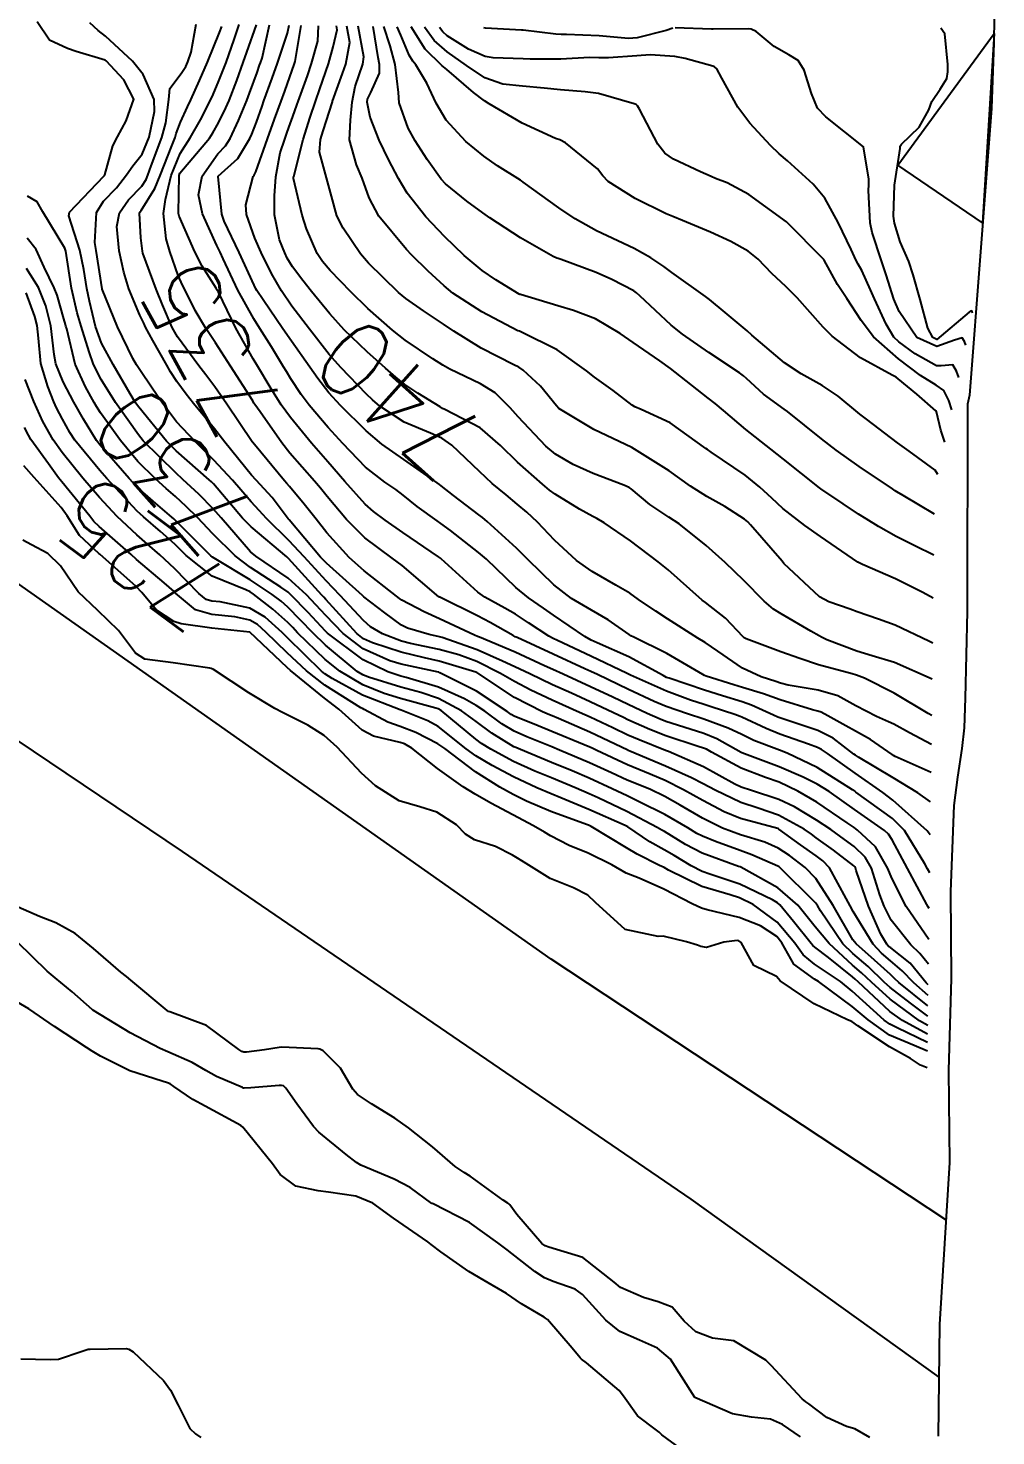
# Model space of a CAD drawing. Header units: metres. Extents: x 318500 to 325275, y 7408834 to 7428799.
# Drawn here: x 320381.5 to 320432.5, y 7413261.7 to 7413335.9 of the extents above; entities that cross this region are included whole.
import ezdxf
from ezdxf.enums import TextEntityAlignment as Align

# ---------------------------------------------------------------- set-up
doc = ezdxf.new("R2010")
doc.units = ezdxf.units.M
doc.header["$MEASUREMENT"] = 0
for name, color, linetype in [('Area', 45, 'Continuous'), ('Cotas', 45, 'Continuous'), ('Curvas de Nivel 1m', 11, 'Continuous'), ('Curvas de Nivel 5m', 15, 'Continuous'), ('Edificações', 30, 'Continuous'), ('Vias Primárias', 230, 'Continuous')]:
    doc.layers.add(name, color=color, linetype=linetype)
doc.styles.add('Style-STANDARD', font='STANDARD.shx')

msp = doc.modelspace()

# ---------------------------------------------------------------- linework, layer by layer
at = {"layer": 'Area'}
msp.add_lwpolyline([(320432.499, 7413343.359), (320432.399, 7413335.118), (320432.264, 7413331.679), (320431.103, 7413316.567), (320431.009, 7413316.092), (320430.98, 7413305.159), (320430.879, 7413300.591), (320430.833, 7413299.034), (320430.71, 7413297.939), (320430.487, 7413296.436), (320430.29, 7413294.933), (320430.111, 7413290.413), (320430.14, 7413285.831), (320430.001, 7413280.966), (320430.051, 7413276.129), (320429.529, 7413267.596), (320429.464, 7413261.702)], dxfattribs=at)
at = {"layer": 'Curvas de Nivel 1m', "flags": 128}
for points, elevation in [([(320428.94, 7413285.48), (320428.827, 7413285.592), (320427.984, 7413286.638), (320426.958, 7413287.431), (320426.849, 7413287.512), (320426.749, 7413287.623), (320426.436, 7413288.16), (320425.781, 7413289.638), (320425.147, 7413291.519), (320425.103, 7413291.649), (320425.074, 7413291.703), (320425.021, 7413291.754), (320423.949, 7413292.581), (320423.036, 7413293.241), (320422.779, 7413293.424), (320422.393, 7413293.686), (320421.051, 7413294.428), (320419.972, 7413294.8), (320419.06, 7413295.096), (320417.714, 7413295.75), (320417.075, 7413296.089), (320416.455, 7413296.391), (320415.089, 7413297.017), (320413.206, 7413297.808), (320413.129, 7413297.838), (320413.1, 7413297.852), (320411.77, 7413298.494), (320411.11, 7413298.798), (320409.457, 7413299.516), (320409.118, 7413299.658), (320408.973, 7413299.717), (320408.607, 7413299.868), (320407.131, 7413300.633), (320405.203, 7413301.919), (320405.15, 7413301.951), (320405.106, 7413301.965), (320403.159, 7413302.548), (320402.387, 7413302.726), (320401.166, 7413303.021), (320399.654, 7413303.512), (320399.176, 7413303.731), (320398.835, 7413304.003), (320397.198, 7413305.792), (320397.088, 7413305.911), (320396.984, 7413306.023), (320395.229, 7413307.955), (320395.134, 7413308.051), (320393.253, 7413309.624), (320392.809, 7413310.085), (320391.278, 7413311.883), (320391.172, 7413311.995), (320391.053, 7413312.103), (320389.302, 7413313.63), (320388.8, 7413314.138), (320387.336, 7413315.924), (320387.167, 7413316.162), (320386.883, 7413316.626), (320385.989, 7413318.174), (320385.377, 7413319.311), (320385.059, 7413320.185), (320384.737, 7413321.524), (320384.597, 7413322.192), (320384.443, 7413323.177), (320384.233, 7413324.198), (320383.652, 7413326.022), (320383.682, 7413326.207), (320385.489, 7413328.1), (320385.529, 7413328.141), (320385.551, 7413328.179), (320385.979, 7413329.711), (320386.209, 7413330.173), (320386.68, 7413331.021), (320387.086, 7413332.165), (320386.543, 7413333.188), (320385.626, 7413334.179), (320385.571, 7413334.214), (320384.04, 7413334.667), (320383.579, 7413334.831), (320382.635, 7413335.273), (320381.98, 7413336.234)], 732), ([(320428.95, 7413286.57), (320428.502, 7413287.144), (320428.028, 7413287.604), (320426.979, 7413288.902), (320426.607, 7413289.626), (320426.39, 7413290.239), (320425.939, 7413291.636), (320425.609, 7413292.224), (320425.031, 7413292.776), (320424.531, 7413293.151), (320423.809, 7413293.668), (320423.047, 7413294.168), (320421.886, 7413294.863), (320421.063, 7413295.262), (320419.628, 7413295.722), (320419.073, 7413295.902), (320418.741, 7413296.069), (320417.088, 7413296.973), (320415.253, 7413297.778), (320415.101, 7413297.839), (320413.699, 7413298.394), (320413.108, 7413298.653), (320412.321, 7413299.031), (320411.118, 7413299.6), (320410.569, 7413299.846), (320409.129, 7413300.492), (320407.992, 7413301.022), (320407.144, 7413301.467), (320406.396, 7413301.901), (320405.159, 7413302.53), (320404.211, 7413302.883), (320403.168, 7413303.167), (320401.658, 7413303.478), (320401.174, 7413303.597), (320400.178, 7413303.985), (320399.55, 7413304.361), (320399.187, 7413304.692), (320397.948, 7413306.013), (320397.211, 7413306.778), (320396.054, 7413308.038), (320395.243, 7413308.91), (320394.068, 7413310.068), (320393.674, 7413310.484), (320393.269, 7413310.947), (320392.271, 7413312.09), (320391.296, 7413313.142), (320390.301, 7413314.115), (320389.326, 7413315.166), (320388.595, 7413316.141), (320388.086, 7413316.887), (320387.358, 7413317.952), (320387.223, 7413318.161), (320387.032, 7413318.497), (320386.21, 7413320.172), (320385.41, 7413322.142), (320385.403, 7413322.173), (320385.088, 7413324.185), (320385.022, 7413324.611), (320385.111, 7413326.185), (320385.476, 7413326.788), (320386.162, 7413327.494), (320386.699, 7413328.168), (320387.025, 7413328.644), (320387.511, 7413329.262), (320387.887, 7413330.154), (320388.175, 7413331.516), (320388.153, 7413332.151), (320387.569, 7413333.459), (320387.012, 7413334.166), (320385.589, 7413335.478), (320385.191, 7413335.783), (320384.754, 7413336.193)], 733), ([(320428.96, 7413287.87), (320427.772, 7413289.608), (320427.012, 7413291.117), (320426.808, 7413291.623), (320426.153, 7413292.754), (320425.217, 7413293.647), (320425.042, 7413293.774), (320424.672, 7413294.029), (320423.062, 7413295.114), (320422.068, 7413295.69), (320421.077, 7413296.162), (320420.369, 7413296.423), (320419.088, 7413296.91), (320417.508, 7413297.754), (320417.244, 7413297.901), (320417.102, 7413297.959), (320416.815, 7413298.051), (320415.108, 7413298.616), (320414.263, 7413298.944), (320413.116, 7413299.453), (320412.872, 7413299.568), (320412.347, 7413299.822), (320411.128, 7413300.399), (320410.132, 7413300.854), (320409.142, 7413301.305), (320407.946, 7413301.878), (320407.155, 7413302.247), (320406.508, 7413302.551), (320405.168, 7413303.14), (320403.321, 7413303.796), (320403.178, 7413303.829), (320402.638, 7413303.948), (320401.496, 7413304.278), (320401.185, 7413304.443), (320400.306, 7413305.098), (320399.199, 7413305.935), (320399.121, 7413306.001), (320397.225, 7413307.708), (320396.922, 7413308.025), (320395.259, 7413309.99), (320395.212, 7413310.051), (320394.37, 7413311.162), (320393.526, 7413312.076), (320393.284, 7413312.347), (320391.871, 7413314.094), (320391.32, 7413314.793), (320390.229, 7413316.117), (320389.83, 7413316.608), (320389.352, 7413317.284), (320389.017, 7413317.796), (320388.814, 7413318.138), (320388.083, 7413319.446), (320387.698, 7413320.155), (320387.597, 7413320.362), (320387.396, 7413320.787), (320386.819, 7413322.166), (320386.543, 7413323.049), (320386.311, 7413324.171), (320386.184, 7413325.448), (320386.315, 7413326.172), (320386.79, 7413326.854), (320387.491, 7413327.573), (320387.726, 7413327.928), (320387.811, 7413328.155), (320387.993, 7413328.641), (320388.546, 7413330.145), (320388.763, 7413330.91), (320388.923, 7413332.139), (320388.967, 7413332.73), (320389.571, 7413333.51), (320389.817, 7413333.885), (320389.919, 7413334.125), (320390.095, 7413334.633), (320390.355, 7413336.119)], 734), ([(320429.02, 7413291.39), (320428.905, 7413291.601), (320428.757, 7413291.868), (320427.684, 7413293.614), (320427.05, 7413294.255), (320425.128, 7413295.649), (320425.071, 7413295.69), (320424.954, 7413295.77), (320423.089, 7413296.942), (320421.511, 7413297.696), (320421.102, 7413297.854), (320419.754, 7413298.368), (320419.109, 7413298.676), (320418.394, 7413299.022), (320417.117, 7413299.492), (320416.249, 7413299.769), (320415.126, 7413300.161), (320414.491, 7413300.428), (320413.139, 7413301.057), (320411.513, 7413301.835), (320411.153, 7413302.008), (320410.848, 7413302.15), (320409.166, 7413302.922), (320407.283, 7413303.784), (320407.179, 7413303.833), (320407.057, 7413303.892), (320405.861, 7413304.584), (320405.19, 7413304.938), (320403.24, 7413305.899), (320403.2, 7413305.916), (320403.184, 7413305.925), (320403.155, 7413305.941), (320401.224, 7413307.592), (320400.694, 7413307.978), (320399.246, 7413309.044), (320398.279, 7413310.01), (320397.272, 7413311.225), (320396.914, 7413311.663), (320396.602, 7413312.03), (320395.302, 7413313.514), (320394.869, 7413314.057), (320393.731, 7413315.677), (320393.454, 7413316.078), (320393.409, 7413316.147), (320393.342, 7413316.256), (320392.167, 7413318.092), (320391.378, 7413319.32), (320390.859, 7413320.108), (320390.315, 7413321.028), (320389.762, 7413322.125), (320389.646, 7413322.359), (320389.421, 7413322.863), (320388.973, 7413324.137), (320388.788, 7413324.802), (320388.634, 7413326.143), (320388.743, 7413326.88), (320389.039, 7413328.137), (320389.512, 7413329.293), (320390.04, 7413330.122), (320390.583, 7413331.066), (320391.116, 7413332.107), (320391.257, 7413332.402), (320391.565, 7413333.127), (320391.843, 7413333.831), (320391.944, 7413334.096), (320392.373, 7413335.312), (320392.622, 7413336.09)], 736), ([(320429.04, 7413293.4), (320428.878, 7413293.602), (320427.064, 7413295.229), (320426.544, 7413295.628), (320425.085, 7413296.642), (320423.622, 7413297.672), (320423.314, 7413297.889), (320423.103, 7413297.995), (320422.627, 7413298.163), (320421.11, 7413298.703), (320420.393, 7413298.991), (320419.119, 7413299.593), (320419.025, 7413299.637), (320418.742, 7413299.736), (320417.505, 7413300.134), (320417.127, 7413300.259), (320416.403, 7413300.495), (320415.138, 7413300.966), (320413.247, 7413301.809), (320413.151, 7413301.856), (320413.065, 7413301.898), (320411.165, 7413302.817), (320409.394, 7413303.641), (320409.178, 7413303.738), (320408.949, 7413303.863), (320407.882, 7413304.574), (320407.191, 7413305.014), (320406.627, 7413305.331), (320405.573, 7413305.914), (320405.204, 7413306.177), (320403.277, 7413307.94), (320403.231, 7413307.975), (320403.123, 7413308.051), (320401.25, 7413309.329), (320400.318, 7413309.984), (320399.704, 7413310.433), (320399.268, 7413310.821), (320398.191, 7413312.011), (320397.295, 7413313.042), (320396.441, 7413314.033), (320395.33, 7413315.386), (320394.848, 7413316.057), (320394.264, 7413316.981), (320393.607, 7413318.076), (320393.366, 7413318.473), (320392.454, 7413320.089), (320391.531, 7413321.987), (320391.477, 7413322.099), (320391.421, 7413322.194), (320390.678, 7413323.361), (320390.293, 7413324.117), (320389.468, 7413326.001), (320389.432, 7413326.131), (320389.431, 7413326.17), (320389.459, 7413328.131), (320389.501, 7413328.257), (320391.064, 7413330.107), (320391.247, 7413330.381), (320391.532, 7413330.92), (320391.934, 7413331.706), (320392.101, 7413332.094), (320392.504, 7413333.152), (320392.846, 7413334.087), (320393.04, 7413334.631), (320393.535, 7413336.081)], 737), ([(320429.06, 7413295.14), (320428.389, 7413295.607), (320427.082, 7413296.396), (320425.258, 7413297.487), (320425.099, 7413297.591), (320425.021, 7413297.651), (320423.924, 7413298.484), (320423.112, 7413298.894), (320421.33, 7413299.486), (320421.119, 7413299.553), (320421.017, 7413299.599), (320420.781, 7413299.705), (320419.628, 7413300.223), (320419.13, 7413300.394), (320418.099, 7413300.71), (320417.139, 7413301.021), (320415.283, 7413301.644), (320415.149, 7413301.69), (320414.97, 7413301.783), (320413.164, 7413302.767), (320411.493, 7413303.518), (320411.177, 7413303.654), (320410.836, 7413303.843), (320409.191, 7413304.973), (320408.66, 7413305.333), (320407.868, 7413305.88), (320407.208, 7413306.435), (320405.663, 7413307.914), (320405.235, 7413308.28), (320403.763, 7413309.424), (320403.258, 7413309.803), (320403.063, 7413309.943), (320402.012, 7413310.704), (320401.273, 7413311.29), (320400.887, 7413311.587), (320400.295, 7413311.985), (320399.292, 7413312.777), (320398.083, 7413314.012), (320397.323, 7413314.86), (320396.321, 7413316.035), (320395.9, 7413316.596), (320395.354, 7413317.423), (320395.115, 7413317.811), (320394.965, 7413318.056), (320394.332, 7413319.109), (320393.723, 7413320.075), (320393.398, 7413320.587), (320392.564, 7413322.089), (320391.792, 7413323.741), (320391.63, 7413324.098), (320391.445, 7413324.459), (320390.69, 7413326.112), (320390.485, 7413327.115), (320390.687, 7413328.112), (320391.512, 7413329.281), (320391.905, 7413329.708), (320392.154, 7413330.094), (320392.593, 7413331.031), (320393.024, 7413332.085), (320393.167, 7413332.472), (320393.572, 7413333.576), (320393.705, 7413333.951), (320393.751, 7413334.077), (320393.835, 7413334.328), (320394.218, 7413336.071)], 738), ([(320429.09, 7413296.67), (320427.195, 7413297.523), (320427.099, 7413297.574), (320427.028, 7413297.621), (320425.888, 7413298.419), (320425.112, 7413298.851), (320424.593, 7413299.136), (320423.638, 7413299.672), (320423.298, 7413299.853), (320423.123, 7413299.91), (320422.834, 7413299.973), (320421.132, 7413300.514), (320420.248, 7413300.825), (320419.141, 7413301.16), (320418.697, 7413301.29), (320417.239, 7413301.759), (320417.15, 7413301.792), (320417.065, 7413301.847), (320415.167, 7413302.941), (320413.415, 7413303.806), (320413.26, 7413303.888), (320413.181, 7413303.945), (320412.079, 7413304.716), (320411.194, 7413305.228), (320410.142, 7413305.851), (320409.211, 7413306.564), (320407.857, 7413307.881), (320407.239, 7413308.503), (320405.69, 7413309.914), (320405.454, 7413310.109), (320405.263, 7413310.262), (320403.927, 7413311.28), (320403.278, 7413311.778), (320403.186, 7413311.849), (320403.057, 7413311.943), (320401.298, 7413313.166), (320400.154, 7413313.987), (320399.32, 7413314.683), (320397.965, 7413316.014), (320397.347, 7413316.695), (320396.767, 7413317.442), (320396.346, 7413318.035), (320395.38, 7413319.411), (320394.937, 7413320.057), (320393.891, 7413321.595), (320393.565, 7413322.078), (320393.511, 7413322.169), (320393.423, 7413322.352), (320392.629, 7413324.088), (320391.83, 7413325.731), (320391.711, 7413326.098), (320391.518, 7413328.082), (320391.521, 7413328.1), (320392.559, 7413329.04), (320393.189, 7413330.083), (320393.288, 7413330.318), (320393.533, 7413330.955), (320393.835, 7413331.786), (320393.936, 7413332.074), (320394.367, 7413333.269), (320394.646, 7413334.064), (320395.178, 7413335.638), (320395.265, 7413336.055)], 739), ([(320429.12, 7413299.68), (320428.93, 7413299.795), (320427.139, 7413300.857), (320425.58, 7413301.644), (320425.152, 7413301.812), (320424.926, 7413301.881), (320423.16, 7413302.352), (320422.176, 7413302.679), (320421.17, 7413303.038), (320419.337, 7413303.728), (320419.232, 7413303.781), (320419.181, 7413303.825), (320418.261, 7413304.814), (320417.199, 7413305.632), (320417.023, 7413305.762), (320415.224, 7413307.352), (320414.702, 7413307.788), (320413.246, 7413308.889), (320411.868, 7413309.831), (320411.481, 7413310.056), (320411.263, 7413310.173), (320410.555, 7413310.559), (320409.275, 7413311.346), (320408.973, 7413311.561), (320408.619, 7413311.87), (320407.297, 7413313.035), (320406.403, 7413313.904), (320405.324, 7413314.835), (320403.47, 7413315.807), (320403.339, 7413315.868), (320403.214, 7413315.942), (320402.047, 7413316.66), (320401.352, 7413317.134), (320400.89, 7413317.512), (320400.343, 7413317.985), (320399.373, 7413318.851), (320398.156, 7413320.012), (320397.402, 7413320.845), (320396.444, 7413322.035), (320395.984, 7413322.6), (320395.433, 7413323.33), (320395.161, 7413323.778), (320395.027, 7413324.056), (320394.761, 7413324.749), (320394.494, 7413326.065), (320394.489, 7413327.061), (320394.553, 7413328.064), (320394.791, 7413329.339), (320395.027, 7413330.057), (320395.155, 7413330.426), (320395.542, 7413331.491), (320395.691, 7413331.905), (320395.741, 7413332.047), (320396.22, 7413333.391), (320396.434, 7413334.037), (320396.776, 7413335.216), (320396.808, 7413336.032)], 741), ([(320429.15, 7413301.6), (320427.163, 7413302.47), (320425.983, 7413302.822), (320425.171, 7413303.07), (320423.59, 7413303.674), (320423.306, 7413303.803), (320423.182, 7413303.874), (320422.743, 7413304.126), (320421.193, 7413305.037), (320420.782, 7413305.293), (320420.288, 7413305.714), (320419.216, 7413306.796), (320418.23, 7413307.745), (320417.243, 7413308.634), (320415.814, 7413309.774), (320415.264, 7413310.135), (320414.273, 7413310.797), (320413.278, 7413311.634), (320413.173, 7413311.705), (320412.891, 7413311.816), (320411.289, 7413312.432), (320410.232, 7413312.915), (320409.304, 7413313.447), (320408.791, 7413313.868), (320407.333, 7413315.418), (320406.915, 7413315.896), (320406.12, 7413316.68), (320405.352, 7413317.152), (320403.733, 7413317.936), (320403.363, 7413318.145), (320402.834, 7413318.482), (320401.382, 7413319.458), (320400.709, 7413319.98), (320399.407, 7413321.13), (320398.516, 7413322.009), (320397.431, 7413323.138), (320397.012, 7413323.603), (320396.733, 7413324.031), (320396.172, 7413325.327), (320395.946, 7413326.043), (320395.499, 7413327.987), (320395.495, 7413328.05), (320395.5, 7413328.094), (320396, 7413330.043), (320396.369, 7413331.206), (320396.649, 7413332.034), (320396.882, 7413332.708), (320397.329, 7413334.024), (320397.589, 7413334.916), (320397.794, 7413335.822), (320397.764, 7413336.018)], 742), ([(320429.18, 7413303.5), (320428.964, 7413303.602), (320427.188, 7413304.451), (320426.315, 7413304.757), (320425.195, 7413305.139), (320424.823, 7413305.282), (320423.7, 7413305.672), (320423.204, 7413305.942), (320421.332, 7413307.699), (320421.232, 7413307.809), (320419.574, 7413309.725), (320419.423, 7413309.889), (320419.263, 7413310.024), (320418.214, 7413310.69), (320417.275, 7413311.228), (320416.416, 7413311.769), (320415.292, 7413312.574), (320413.31, 7413313.81), (320411.324, 7413314.759), (320409.479, 7413315.859), (320409.341, 7413315.993), (320408.514, 7413317.035), (320407.595, 7413317.886), (320407.362, 7413318.035), (320407.093, 7413318.165), (320405.377, 7413319.045), (320403.944, 7413319.934), (320403.395, 7413320.302), (320402.349, 7413321.012), (320401.415, 7413321.651), (320401.019, 7413321.976), (320400.21, 7413322.77), (320399.435, 7413323.523), (320399.017, 7413324.004), (320398.105, 7413325.369), (320397.779, 7413326.017), (320397.486, 7413327.058), (320397.226, 7413328.024), (320396.856, 7413329.373), (320396.916, 7413330.029), (320397.057, 7413330.498), (320397.539, 7413332.02), (320397.55, 7413332.053), (320398.077, 7413333.51), (320398.24, 7413334.013), (320398.454, 7413335.148), (320398.302, 7413336.013)], 743), ([(320429.2, 7413305.86), (320428.655, 7413306.158), (320427.219, 7413306.89), (320425.48, 7413307.646), (320425.232, 7413307.77), (320424.937, 7413307.952), (320423.251, 7413309.107), (320422.426, 7413309.688), (320421.269, 7413310.589), (320420.692, 7413311.127), (320420.064, 7413311.718), (320419.289, 7413312.339), (320417.505, 7413313.559), (320417.309, 7413313.695), (320417.22, 7413313.761), (320415.33, 7413315.102), (320413.818, 7413315.803), (320413.477, 7413315.944), (320413.342, 7413316.033), (320412.337, 7413316.812), (320411.357, 7413317.506), (320410.929, 7413317.844), (320409.376, 7413318.952), (320407.506, 7413319.888), (320407.391, 7413319.932), (320407.32, 7413319.962), (320405.406, 7413320.957), (320403.895, 7413321.935), (320403.424, 7413322.321), (320402.581, 7413323.102), (320401.71, 7413323.966), (320401.444, 7413324.248), (320399.985, 7413325.992), (320399.484, 7413326.957), (320399.116, 7413328.004), (320398.812, 7413328.702), (320398.435, 7413330.011), (320398.497, 7413331.049), (320398.576, 7413332.01), (320398.737, 7413332.833), (320399.147, 7413334.004), (320399.196, 7413334.392), (320398.9, 7413336.007)], 744), ([(320429.27, 7413310.3), (320427.623, 7413311.27), (320427.279, 7413311.474), (320427.187, 7413311.53), (320427.047, 7413311.623), (320425.297, 7413312.797), (320424.086, 7413313.668), (320423.319, 7413314.262), (320421.526, 7413315.698), (320421.341, 7413315.834), (320420.253, 7413316.62), (320419.357, 7413317.441), (320419.208, 7413317.581), (320418.995, 7413317.735), (320417.376, 7413318.818), (320415.987, 7413319.774), (320415.397, 7413320.25), (320413.745, 7413321.805), (320413.571, 7413321.958), (320413.422, 7413322.054), (320412.262, 7413322.661), (320411.432, 7413323.031), (320409.587, 7413323.71), (320409.439, 7413323.758), (320409.36, 7413323.782), (320409.173, 7413323.864), (320407.454, 7413324.854), (320405.835, 7413325.915), (320405.474, 7413326.164), (320404.631, 7413326.78), (320403.496, 7413327.698), (320403.272, 7413327.943), (320402.53, 7413328.975), (320401.9, 7413329.964), (320401.53, 7413330.634), (320401.057, 7413331.977), (320401.028, 7413332.508), (320400.847, 7413333.981), (320400.581, 7413334.976), (320400.247, 7413335.99)], 746), ([(320429.45, 7413312.38), (320429.295, 7413312.618), (320427.936, 7413313.614), (320427.317, 7413314.058), (320425.681, 7413315.299), (320425.339, 7413315.56), (320425.228, 7413315.652), (320424.183, 7413316.502), (320423.354, 7413317.064), (320422.243, 7413317.691), (320421.368, 7413318.264), (320419.639, 7413319.726), (320419.393, 7413319.953), (320418.234, 7413320.921), (320417.418, 7413321.598), (320417.202, 7413321.762), (320415.432, 7413323.027), (320414.997, 7413323.348), (320414.32, 7413323.797), (320413.447, 7413324.285), (320412.579, 7413324.697), (320411.461, 7413325.222), (320410.338, 7413325.851), (320409.479, 7413326.439), (320407.596, 7413327.791), (320407.5, 7413327.862), (320407.452, 7413327.891), (320406.244, 7413328.645), (320405.512, 7413329.156), (320404.574, 7413329.929), (320403.537, 7413331.057), (320403.003, 7413331.948), (320402.513, 7413333.009), (320401.936, 7413333.965), (320401.783, 7413334.168), (320401.585, 7413334.483), (320401.147, 7413335.528), (320400.953, 7413335.98)], 747), ([(320429.81, 7413314.08), (320429.604, 7413314.712), (320429.371, 7413315.69), (320429.341, 7413315.746), (320428.338, 7413316.622), (320427.358, 7413317.427), (320427.244, 7413317.507), (320427.036, 7413317.625), (320425.373, 7413318.526), (320423.868, 7413319.673), (320423.397, 7413320.153), (320422.028, 7413321.694), (320421.426, 7413322.287), (320420.702, 7413322.98), (320419.973, 7413323.722), (320419.446, 7413324.158), (320418.54, 7413324.657), (320417.461, 7413325.158), (320415.988, 7413325.775), (320415.473, 7413325.981), (320415.134, 7413326.126), (320413.487, 7413326.926), (320412.079, 7413327.831), (320411.794, 7413328.126), (320411.507, 7413328.492), (320409.82, 7413329.857), (320409.522, 7413330.011), (320409.291, 7413330.096), (320407.535, 7413330.89), (320405.804, 7413331.916), (320405.552, 7413332.081), (320404.968, 7413332.517), (320403.577, 7413333.723), (320403.307, 7413333.944), (320402.424, 7413334.794), (320401.696, 7413335.969)], 748), ([(320430.18, 7413315.79), (320430.018, 7413316.274), (320429.761, 7413316.808), (320429.355, 7413317.093), (320428.527, 7413317.608), (320427.373, 7413318.486), (320426.059, 7413319.64), (320425.403, 7413320.492), (320424.639, 7413321.662), (320424.155, 7413322.397), (320423.456, 7413323.68), (320423.44, 7413323.707), (320421.47, 7413325.7), (320419.491, 7413327.144), (320418.333, 7413327.748), (320417.729, 7413327.983), (320417.503, 7413328.08), (320416.936, 7413328.336), (320415.512, 7413328.998), (320415.051, 7413329.323), (320414.691, 7413329.792), (320413.722, 7413331.633), (320413.624, 7413331.809), (320413.551, 7413331.88), (320413.444, 7413331.919), (320411.559, 7413332.454), (320410.862, 7413332.546), (320409.562, 7413332.653), (320408.698, 7413332.737), (320407.564, 7413332.839), (320406.519, 7413332.953), (320405.57, 7413333.284), (320404.614, 7413333.93), (320403.587, 7413334.662), (320402.901, 7413335.258), (320402.396, 7413335.958)], 749), ([(320415.474, 7413335.91), (320415.121, 7413335.787), (320413.596, 7413335.398), (320413.141, 7413335.363), (320411.597, 7413335.502), (320409.879, 7413335.575), (320409.597, 7413335.573), (320409.314, 7413335.581), (320407.599, 7413335.794), (320407.511, 7413335.803), (320405.6, 7413335.902), (320405.528, 7413335.921)], 751), ([(320430.91, 7413319.19), (320430.842, 7413319.388), (320430.727, 7413319.58), (320430.323, 7413319.456), (320429.383, 7413319.126), (320428.335, 7413319.611), (320427.41, 7413320.968), (320427.132, 7413321.624), (320426.714, 7413322.912), (320426.47, 7413323.635), (320425.977, 7413325.128), (320425.88, 7413325.644), (320425.789, 7413327.352), (320425.798, 7413327.646), (320425.802, 7413327.945), (320425.52, 7413329.65), (320423.543, 7413331.231), (320423.106, 7413331.684), (320422.79, 7413332.459), (320422.392, 7413333.692), (320422.087, 7413334.197), (320421.588, 7413334.493), (320420.817, 7413334.936), (320419.864, 7413335.726), (320419.602, 7413335.849), (320419.468, 7413335.866), (320417.601, 7413335.852), (320417.508, 7413335.854), (320415.602, 7413335.928)], 751), ([(320431.27, 7413320.89), (320431.255, 7413320.947), (320431.222, 7413321.002), (320431.095, 7413320.945), (320429.388, 7413319.496), (320429.172, 7413319.602), (320428.91, 7413320.092), (320428.51, 7413321.609), (320428.144, 7413322.902), (320427.906, 7413323.615), (320427.455, 7413324.643), (320427.155, 7413325.625), (320427.108, 7413325.993), (320427.15, 7413327.625), (320427.458, 7413329.559), (320427.457, 7413329.621), (320427.45, 7413329.693), (320427.523, 7413329.787), (320428.454, 7413330.693), (320428.971, 7413331.606), (320429.121, 7413332.039), (320429.566, 7413332.691), (320429.915, 7413333.255), (320429.977, 7413333.594), (320429.977, 7413333.987), (320429.807, 7413335.597), (320429.605, 7413335.912)], 752), ([(320428.93, 7413284.93), (320428.177, 7413285.601), (320427.566, 7413286.231), (320426.951, 7413286.762), (320426.48, 7413287.152), (320426.038, 7413287.634), (320424.986, 7413289.36), (320424.821, 7413289.652), (320424.605, 7413290.045), (320423.73, 7413291.663), (320423.382, 7413292.025), (320423.026, 7413292.283), (320422.207, 7413292.864), (320421.067, 7413293.7), (320421.04, 7413293.714), (320421.017, 7413293.724), (320419.048, 7413294.255), (320418.184, 7413294.612), (320417.062, 7413295.207), (320416.041, 7413295.77), (320415.077, 7413296.258), (320414.278, 7413296.596), (320413.089, 7413297.087), (320411.477, 7413297.834), (320411.222, 7413297.959), (320411.102, 7413298.013), (320410.804, 7413298.142), (320409.11, 7413298.839), (320408.379, 7413299.137), (320407.118, 7413299.652), (320406.965, 7413299.739), (320406.748, 7413299.896), (320405.136, 7413300.971), (320403.205, 7413301.939), (320403.15, 7413301.957), (320403.127, 7413301.964), (320401.156, 7413302.393), (320400.571, 7413302.566), (320399.168, 7413303.203), (320398.101, 7413304.011), (320397.189, 7413304.951), (320396.675, 7413305.508), (320396.181, 7413306.035), (320395.213, 7413306.928), (320393.504, 7413308.076), (320393.233, 7413308.3), (320391.682, 7413310.096), (320391.265, 7413310.572), (320390.5, 7413311.339), (320389.656, 7413312.124), (320389.285, 7413312.471), (320387.575, 7413314.156), (320387.315, 7413314.467), (320386.115, 7413316.172), (320385.348, 7413317.381), (320384.944, 7413318.186), (320384.716, 7413318.844), (320384.295, 7413320.196), (320384.095, 7413320.898), (320383.794, 7413322.204), (320383.497, 7413324.152), (320383.485, 7413324.209), (320383.441, 7413324.309), (320382.289, 7413326.228), (320381.992, 7413326.749), (320381.478, 7413327.047)], 731), ([(320428.91, 7413283.84), (320427.999, 7413284.529), (320426.936, 7413285.34), (320426.621, 7413285.625), (320425.766, 7413286.455), (320424.955, 7413287.141), (320424.433, 7413287.655), (320423.263, 7413289.39), (320423.097, 7413289.669), (320422.992, 7413289.812), (320421.086, 7413291.699), (320421.049, 7413291.729), (320421.02, 7413291.747), (320419.643, 7413292.338), (320419.028, 7413292.561), (320417.735, 7413293.04), (320417.036, 7413293.319), (320416.749, 7413293.466), (320416.271, 7413293.762), (320415.05, 7413294.46), (320413.746, 7413295.113), (320413.065, 7413295.445), (320412.284, 7413295.822), (320411.078, 7413296.371), (320410.169, 7413296.764), (320409.09, 7413297.206), (320407.453, 7413297.885), (320407.2, 7413297.988), (320407.101, 7413298.036), (320405.946, 7413298.745), (320405.114, 7413299.36), (320404.344, 7413299.928), (320403.13, 7413300.581), (320402.193, 7413300.895), (320401.138, 7413301.178), (320399.442, 7413301.7), (320399.147, 7413301.818), (320398.849, 7413302.003), (320397.171, 7413303.395), (320396.501, 7413304.03), (320395.854, 7413304.707), (320395.193, 7413305.386), (320394.843, 7413305.702), (320394.372, 7413306.062), (320393.211, 7413306.828), (320391.404, 7413307.922), (320391.229, 7413308.02), (320391.128, 7413308.102), (320389.258, 7413309.976), (320389.177, 7413310.049), (320389.083, 7413310.133), (320388.092, 7413310.978), (320387.273, 7413311.703), (320386.827, 7413312.165), (320385.306, 7413313.926), (320385.116, 7413314.183), (320384.421, 7413315.293), (320383.91, 7413316.201), (320383.346, 7413317.262), (320382.966, 7413318.216), (320382.876, 7413318.708), (320382.698, 7413320.22), (320382.442, 7413321.266), (320382.062, 7413322.23), (320381.425, 7413323.232)], 729), ([(320428.91, 7413283.34), (320428.469, 7413283.597), (320426.927, 7413284.741), (320425.941, 7413285.635), (320425.427, 7413286.125), (320424.949, 7413286.532), (320423.713, 7413287.662), (320422.973, 7413288.546), (320422.066, 7413289.684), (320421.004, 7413290.602), (320419.063, 7413291.686), (320419.02, 7413291.702), (320418.942, 7413291.731), (320417.027, 7413292.431), (320416.152, 7413292.884), (320415.038, 7413293.562), (320414.902, 7413293.645), (320414.659, 7413293.786), (320413.052, 7413294.627), (320411.551, 7413295.345), (320411.066, 7413295.561), (320410.389, 7413295.847), (320409.078, 7413296.391), (320408.206, 7413296.751), (320407.091, 7413297.261), (320405.894, 7413297.908), (320405.402, 7413298.215), (320405.105, 7413298.433), (320403.273, 7413299.938), (320403.121, 7413300.029), (320402.992, 7413300.072), (320401.129, 7413300.585), (320400.271, 7413300.845), (320399.139, 7413301.299), (320397.934, 7413302.012), (320397.159, 7413302.635), (320395.709, 7413304.042), (320395.448, 7413304.311), (320395.185, 7413304.577), (320394.41, 7413305.279), (320393.375, 7413306.077), (320393.202, 7413306.195), (320392.982, 7413306.304), (320391.214, 7413307.019), (320389.838, 7413308.121), (320389.239, 7413308.708), (320388.486, 7413309.379), (320387.591, 7413310.155), (320387.406, 7413310.311), (320387.254, 7413310.458), (320385.655, 7413312.176), (320385.286, 7413312.597), (320383.976, 7413314.2), (320383.706, 7413314.597), (320383.321, 7413315.302), (320383.006, 7413315.894), (320382.861, 7413316.217), (320382.543, 7413317.021), (320382.176, 7413318.228), (320382.046, 7413319.564), (320381.987, 7413320.231), (320381.866, 7413320.705), (320381.407, 7413321.963)], 728), ([(320428.9, 7413282.89), (320427.573, 7413283.61), (320426.917, 7413284.079), (320425.245, 7413285.645), (320425.089, 7413285.796), (320424.943, 7413285.918), (320423.686, 7413286.929), (320422.958, 7413287.47), (320422.85, 7413287.563), (320422.762, 7413287.673), (320421.833, 7413288.832), (320421.115, 7413289.698), (320420.992, 7413289.811), (320420.738, 7413289.96), (320419.006, 7413290.795), (320417.432, 7413291.328), (320417.016, 7413291.466), (320416.445, 7413291.759), (320415.557, 7413292.304), (320415.028, 7413292.603), (320414.273, 7413293.032), (320413.108, 7413293.809), (320413.041, 7413293.849), (320412.97, 7413293.882), (320411.053, 7413294.72), (320409.574, 7413295.34), (320409.065, 7413295.546), (320408.318, 7413295.871), (320407.078, 7413296.448), (320405.954, 7413297.04), (320405.095, 7413297.559), (320404.592, 7413297.925), (320403.112, 7413299.101), (320402.575, 7413299.408), (320401.157, 7413299.969), (320401.12, 7413299.983), (320401.105, 7413299.986), (320399.131, 7413300.761), (320397.532, 7413301.628), (320397.148, 7413301.875), (320396.969, 7413302.023), (320395.176, 7413303.776), (320394.893, 7413304.054), (320393.991, 7413304.871), (320393.193, 7413305.333), (320391.619, 7413305.673), (320391.196, 7413305.714), (320390.892, 7413305.8), (320390.508, 7413306.11), (320389.22, 7413307.433), (320388.455, 7413308.142), (320387.796, 7413308.709), (320387.24, 7413309.2), (320386.201, 7413310.17), (320385.265, 7413311.164), (320384.388, 7413312.193), (320383.3, 7413313.543), (320382.827, 7413314.217), (320382.277, 7413315.183), (320381.806, 7413316.233), (320381.347, 7413317.383)], 727), ([(320428.89, 7413282.45), (320427.294, 7413283.224), (320426.907, 7413283.413), (320426.614, 7413283.624), (320424.933, 7413285.153), (320424.306, 7413285.656), (320422.949, 7413286.576), (320422.348, 7413287.073), (320421.913, 7413287.686), (320420.976, 7413288.797), (320419.703, 7413289.719), (320418.995, 7413290.076), (320418.495, 7413290.238), (320417.004, 7413290.679), (320415.258, 7413291.535), (320415.018, 7413291.666), (320414.782, 7413291.784), (320413.603, 7413292.379), (320413.029, 7413292.715), (320411.179, 7413293.829), (320411.041, 7413293.896), (320410.934, 7413293.939), (320409.052, 7413294.63), (320407.768, 7413295.17), (320407.064, 7413295.513), (320406.363, 7413295.897), (320405.082, 7413296.712), (320403.465, 7413297.936), (320403.103, 7413298.193), (320401.944, 7413298.793), (320401.111, 7413299.094), (320400.459, 7413299.325), (320399.21, 7413299.999), (320399.121, 7413300.043), (320399.03, 7413300.093), (320397.139, 7413301.279), (320396.179, 7413302.035), (320395.164, 7413302.993), (320394.041, 7413304.067), (320393.588, 7413304.478), (320393.186, 7413304.709), (320392.395, 7413304.881), (320391.189, 7413305.001), (320390.323, 7413305.245), (320389.281, 7413306.129), (320389.201, 7413306.214), (320388.671, 7413306.675), (320387.226, 7413307.906), (320386.933, 7413308.163), (320385.245, 7413309.635), (320384.974, 7413309.911), (320384.759, 7413310.187), (320383.277, 7413311.995), (320383.105, 7413312.213), (320382.573, 7413312.939), (320381.657, 7413314.235), (320381.529, 7413314.454), (320381.316, 7413314.853)], 726), ([(320428.88, 7413281.12), (320428.531, 7413281.249), (320428.007, 7413281.603), (320426.889, 7413282.222), (320425.224, 7413283.327), (320424.909, 7413283.561), (320424.685, 7413283.652), (320422.922, 7413284.496), (320421.14, 7413285.697), (320421.045, 7413285.803), (320420.942, 7413285.921), (320419.746, 7413286.516), (320419.076, 7413287.728), (320418.961, 7413287.802), (320418.875, 7413287.818), (320418.17, 7413287.738), (320417.254, 7413287.45), (320416.958, 7413287.509), (320416.778, 7413287.573), (320416.203, 7413287.761), (320414.964, 7413288.047), (320414.706, 7413288.042), (320412.969, 7413288.407), (320411.4, 7413289.826), (320410.996, 7413290.214), (320410.243, 7413290.599), (320409.009, 7413291.101), (320407.758, 7413291.879), (320407.3, 7413292.163), (320407.024, 7413292.329), (320406.142, 7413292.786), (320405.032, 7413293.131), (320404.549, 7413293.431), (320404.074, 7413293.924), (320403.05, 7413294.583), (320402.141, 7413294.867), (320401.058, 7413295.185), (320399.807, 7413295.983), (320399.08, 7413296.649), (320397.789, 7413298.013), (320397.106, 7413298.627), (320396.246, 7413299.167), (320395.117, 7413299.734), (320394.904, 7413299.839), (320394.506, 7413300.059), (320393.132, 7413300.876), (320391.27, 7413302.099), (320391.151, 7413302.153), (320391.082, 7413302.17), (320389.155, 7413302.457), (320387.655, 7413302.65), (320387.158, 7413302.972), (320386.272, 7413304.169), (320385.185, 7413305.211), (320384.141, 7413306.196), (320383.22, 7413307.561), (320382.547, 7413308.22), (320381.681, 7413308.68), (320381.237, 7413308.914)], 724), ([(320425.854, 7413261.631), (320425.075, 7413262.094), (320424.626, 7413262.21), (320423.601, 7413262.689), (320422.637, 7413263.401), (320422.484, 7413263.518), (320422.29, 7413263.675), (320420.666, 7413265.433), (320420.383, 7413265.704), (320418.685, 7413266.728), (320417.566, 7413266.862), (320416.692, 7413267.209), (320416.072, 7413267.759), (320415.436, 7413268.498), (320414.71, 7413268.789), (320413.932, 7413269.011), (320412.717, 7413269.539), (320412.379, 7413269.813), (320410.739, 7413271.112), (320408.937, 7413271.668), (320408.748, 7413271.73), (320408.579, 7413271.863), (320407.265, 7413273.39), (320406.882, 7413273.888), (320406.836, 7413273.944), (320406.781, 7413273.979), (320406.541, 7413274.134), (320404.795, 7413275.403), (320404.485, 7413275.602), (320404.011, 7413275.922), (320402.815, 7413276.946), (320401.543, 7413277.959), (320400.837, 7413278.454), (320399.607, 7413279.225), (320398.856, 7413279.709), (320398.625, 7413279.994), (320397.967, 7413281.099), (320397.049, 7413282.017), (320396.881, 7413282.104), (320396.788, 7413282.115), (320394.882, 7413282.196), (320394.744, 7413282.189), (320393.964, 7413282.059), (320393.015, 7413281.932), (320392.879, 7413281.934), (320392.775, 7413281.967), (320392.616, 7413282.074), (320390.899, 7413283.343), (320388.975, 7413284.063), (320388.909, 7413284.087), (320388.839, 7413284.131), (320386.926, 7413285.726), (320386.695, 7413285.92), (320386.4, 7413286.158), (320384.948, 7413287.406), (320383.983, 7413288.195), (320382.968, 7413288.755), (320382.108, 7413289.084), (320380.98, 7413289.581)], 723), ([(320422.204, 7413261.676), (320421.263, 7413262.327), (320420.629, 7413262.604), (320419.626, 7413262.711), (320418.631, 7413262.88), (320416.64, 7413263.75), (320415.349, 7413265.77), (320414.678, 7413266.337), (320413.72, 7413266.759), (320412.691, 7413267.226), (320411.951, 7413267.817), (320410.713, 7413269.172), (320410.33, 7413269.449), (320409.174, 7413269.853), (320408.723, 7413270.049), (320408.207, 7413270.389), (320406.744, 7413271.515), (320406.256, 7413271.895), (320404.766, 7413272.961), (320402.846, 7413273.939), (320402.799, 7413273.958), (320402.78, 7413273.971), (320401.633, 7413274.801), (320400.793, 7413275.249), (320399.046, 7413275.988), (320398.802, 7413276.126), (320398.267, 7413276.54), (320396.826, 7413277.729), (320396.544, 7413278.024), (320395.667, 7413279.219), (320395.084, 7413280.047), (320394.971, 7413280.159), (320394.861, 7413280.181), (320394.735, 7413280.177), (320393.235, 7413280.066), (320392.888, 7413280.042), (320392.86, 7413280.049), (320392.81, 7413280.071), (320391.432, 7413280.658), (320390.869, 7413280.979), (320390.158, 7413281.399), (320388.877, 7413281.955), (320388.462, 7413282.134), (320386.892, 7413282.967), (320384.961, 7413284.128), (320384.91, 7413284.16), (320384.883, 7413284.18), (320383.834, 7413285.111), (320382.926, 7413285.858), (320382.517, 7413286.214), (320380.953, 7413287.733)], 722), ([(320416.602, 7413260.525), (320414.907, 7413261.776), (320414.761, 7413261.917), (320414.622, 7413262.024), (320413.619, 7413262.784), (320412.883, 7413263.806), (320412.645, 7413264.116), (320410.931, 7413265.562), (320410.669, 7413265.763), (320410.597, 7413265.831), (320410.166, 7413266.349), (320408.871, 7413267.857), (320408.773, 7413267.931), (320408.701, 7413267.971), (320407.512, 7413268.682), (320406.713, 7413269.218), (320405.536, 7413269.902), (320404.727, 7413270.373), (320403.25, 7413271.425), (320402.748, 7413271.809), (320402.566, 7413271.943), (320400.768, 7413273.196), (320399.669, 7413273.981), (320398.784, 7413274.358), (320397.343, 7413274.569), (320396.786, 7413274.625), (320395.621, 7413274.871), (320394.794, 7413275.493), (320394.381, 7413276.054), (320392.829, 7413277.988), (320392.724, 7413278.072), (320390.845, 7413279.094), (320390.191, 7413279.451), (320389.186, 7413280.125), (320388.988, 7413280.263), (320388.853, 7413280.326), (320388.567, 7413280.42), (320386.862, 7413280.956), (320385.325, 7413281.722), (320384.877, 7413281.99), (320384.577, 7413282.185), (320382.896, 7413283.296), (320381.548, 7413284.224), (320380.914, 7413284.599)], 721), ([(320381.117, 7413265.772), (320382.663, 7413265.741), (320383.107, 7413265.759), (320384.358, 7413266.185), (320384.671, 7413266.28), (320384.783, 7413266.29), (320386.672, 7413266.319), (320386.809, 7413266.286), (320387.035, 7413266.146), (320388.648, 7413264.643), (320389.01, 7413264.124), (320389.413, 7413263.333), (320390.032, 7413262.109), (320390.326, 7413261.823), (320390.605, 7413261.627)], 721)]:
    msp.add_lwpolyline(points, dxfattribs=dict(at, elevation=elevation))
at = {"layer": 'Curvas de Nivel 5m', "flags": 128}
for points, elevation in [([(320428.99, 7413289.51), (320428.934, 7413289.591), (320428.865, 7413289.719), (320427.845, 7413291.612), (320427.035, 7413293.122), (320426.842, 7413293.427), (320426.638, 7413293.626), (320425.056, 7413294.732), (320423.71, 7413295.67), (320423.076, 7413296.062), (320422.339, 7413296.43), (320421.089, 7413296.969), (320419.114, 7413297.716), (320419.084, 7413297.73), (320417.802, 7413298.445), (320417.11, 7413298.726), (320415.719, 7413299.169), (320415.116, 7413299.368), (320414.817, 7413299.485), (320414.121, 7413299.795), (320413.127, 7413300.255), (320412.31, 7413300.645), (320411.14, 7413301.195), (320409.7, 7413301.855), (320409.154, 7413302.103), (320408.716, 7413302.307), (320407.167, 7413303.013), (320405.285, 7413303.812), (320405.179, 7413303.854), (320405.021, 7413303.922), (320403.188, 7413304.778), (320402.379, 7413305.14), (320401.198, 7413305.767), (320401.077, 7413305.85), (320400.915, 7413305.974), (320399.22, 7413307.304), (320398.428, 7413308.008), (320397.249, 7413309.31), (320396.684, 7413310.029), (320396.056, 7413310.826), (320395.277, 7413311.751), (320395.141, 7413311.914), (320395.023, 7413312.054), (320393.43, 7413313.957), (320393.325, 7413314.08), (320393.31, 7413314.105), (320391.974, 7413316.094), (320391.349, 7413316.999), (320390.876, 7413317.628), (320390.504, 7413318.113), (320389.383, 7413319.632), (320389.101, 7413320.134), (320388.592, 7413321.332), (320388.259, 7413322.147), (320387.554, 7413324.043), (320387.527, 7413324.159), (320387.451, 7413324.862), (320387.38, 7413326.161), (320387.408, 7413326.223), (320387.472, 7413326.29), (320388.193, 7413327.446), (320388.457, 7413328.146), (320389.074, 7413329.695), (320389.247, 7413330.134), (320389.311, 7413330.346), (320389.532, 7413330.953), (320389.905, 7413331.764), (320390.077, 7413332.122), (320390.537, 7413333.144), (320390.953, 7413334.109), (320391.596, 7413335.677), (320391.712, 7413335.986)], 735), ([(320429.11, 7413298.16), (320427.956, 7413298.767), (320427.116, 7413299.225), (320426.85, 7413299.356), (320426.205, 7413299.634), (320425.128, 7413300.199), (320424.181, 7413300.71), (320423.14, 7413301.01), (320421.562, 7413301.278), (320421.145, 7413301.392), (320420.912, 7413301.469), (320420.13, 7413301.715), (320419.157, 7413302.181), (320417.843, 7413303.076), (320417.176, 7413303.526), (320416.804, 7413303.764), (320415.19, 7413304.779), (320414.581, 7413305.176), (320413.674, 7413305.803), (320413.205, 7413306.121), (320412.48, 7413306.551), (320411.222, 7413307.279), (320410.404, 7413307.848), (320409.246, 7413308.927), (320408.352, 7413309.874), (320407.777, 7413310.394), (320407.269, 7413310.827), (320406.69, 7413311.315), (320405.967, 7413311.91), (320405.289, 7413312.533), (320403.836, 7413313.935), (320403.315, 7413314.294), (320402.705, 7413314.564), (320401.328, 7413315.147), (320400.041, 7413315.989), (320399.659, 7413316.311), (320399.346, 7413316.609), (320397.985, 7413318.014), (320397.37, 7413318.708), (320396.327, 7413320.036), (320395.408, 7413321.252), (320394.864, 7413322.058), (320394.337, 7413322.975), (320393.786, 7413324.075), (320393.451, 7413324.84), (320393.017, 7413326.085), (320392.973, 7413326.589), (320393.371, 7413328.081), (320393.419, 7413328.162), (320393.503, 7413328.335), (320394.126, 7413330.071), (320394.495, 7413331.106), (320394.839, 7413332.061), (320395.028, 7413332.588), (320395.552, 7413334.05), (320395.581, 7413334.142), (320395.89, 7413336.046)], 740), ([(320429.24, 7413308.14), (320428.226, 7413308.629), (320427.252, 7413309.115), (320426.313, 7413309.634), (320425.657, 7413310.038), (320425.266, 7413310.295), (320424.448, 7413310.838), (320423.28, 7413311.631), (320423.213, 7413311.681), (320421.302, 7413313.19), (320420.647, 7413313.71), (320419.325, 7413314.762), (320418.14, 7413315.748), (320417.706, 7413316.117), (320417.346, 7413316.405), (320415.602, 7413317.778), (320415.363, 7413317.961), (320414.794, 7413318.364), (320413.383, 7413319.347), (320412.709, 7413319.82), (320411.401, 7413320.592), (320410.24, 7413321.019), (320409.411, 7413321.268), (320407.447, 7413321.862), (320407.42, 7413321.872), (320407.382, 7413321.891), (320406.156, 7413322.638), (320405.432, 7413323.132), (320404.481, 7413323.93), (320403.455, 7413324.92), (320402.472, 7413325.955), (320401.488, 7413327.201), (320401.018, 7413327.977), (320400.5, 7413328.975), (320400.006, 7413329.993), (320399.538, 7413331.206), (320399.381, 7413332.002), (320399.397, 7413332.157), (320399.558, 7413332.522), (320400.028, 7413333.538), (320400.019, 7413333.993), (320399.948, 7413334.359), (320399.697, 7413335.999)], 745), ([(320430.54, 7413317.49), (320430.429, 7413317.828), (320430.231, 7413318.157), (320429.622, 7413318.106), (320429.368, 7413318.111), (320428.242, 7413318.747), (320427.386, 7413319.368), (320427.123, 7413319.624), (320426.722, 7413320.308), (320426.099, 7413321.64), (320425.899, 7413322.117), (320425.435, 7413323.138), (320425.247, 7413323.462), (320425.14, 7413323.654), (320424.867, 7413324.241), (320424.199, 7413325.669), (320423.489, 7413326.941), (320422.867, 7413327.686), (320421.512, 7413328.918), (320421.088, 7413329.279), (320420.621, 7413329.713), (320419.538, 7413330.898), (320418.902, 7413331.74), (320418.065, 7413333.261), (320417.792, 7413333.757), (320417.682, 7413333.859), (320417.581, 7413333.899), (320416.121, 7413334.31), (320415.586, 7413334.414), (320414.291, 7413334.504), (320413.586, 7413334.451), (320412.085, 7413334.332), (320411.585, 7413334.348), (320411.079, 7413334.351), (320409.584, 7413334.27), (320407.965, 7413334.265), (320407.584, 7413334.282), (320406.016, 7413334.345), (320405.585, 7413334.409), (320404.72, 7413334.797), (320403.596, 7413335.507), (320403.364, 7413335.71), (320403.183, 7413335.946)], 750), ([(320428.92, 7413284.38), (320427.388, 7413285.613), (320427.151, 7413285.826), (320426.944, 7413286.029), (320426.112, 7413286.793), (320425.141, 7413287.647), (320424.963, 7413287.852), (320423.935, 7413289.661), (320423.011, 7413291.085), (320422.45, 7413291.679), (320421.629, 7413292.297), (320421.03, 7413292.692), (320420.323, 7413293.001), (320419.037, 7413293.386), (320418.093, 7413293.739), (320417.048, 7413294.264), (320415.869, 7413294.957), (320415.065, 7413295.416), (320414.265, 7413295.792), (320413.077, 7413296.283), (320412.251, 7413296.654), (320411.09, 7413297.186), (320409.503, 7413297.856), (320409.102, 7413298.025), (320407.787, 7413298.56), (320407.11, 7413298.862), (320406.46, 7413299.246), (320405.567, 7413299.913), (320405.124, 7413300.214), (320404.494, 7413300.562), (320403.139, 7413301.178), (320401.42, 7413301.691), (320401.147, 7413301.761), (320400.457, 7413301.98), (320399.159, 7413302.607), (320397.284, 7413304.019), (320397.181, 7413304.119), (320396.262, 7413305.105), (320395.352, 7413306.048), (320395.202, 7413306.183), (320394.816, 7413306.446), (320393.221, 7413307.49), (320392.423, 7413308.088), (320391.247, 7413309.252), (320390.43, 7413310.112), (320389.838, 7413310.694), (320389.271, 7413311.22), (320388.783, 7413311.648), (320388.215, 7413312.146), (320387.294, 7413313.067), (320386.37, 7413314.169), (320385.325, 7413315.639), (320385.116, 7413315.972), (320384.993, 7413316.185), (320384.523, 7413317.011), (320383.989, 7413318.201), (320383.542, 7413320.054), (320383.501, 7413320.208), (320383.477, 7413320.295), (320383.394, 7413320.586), (320383.031, 7413321.84), (320382.876, 7413322.218), (320382.346, 7413323.306), (320381.929, 7413324.233), (320381.449, 7413324.84)], 730), ([(320428.89, 7413282), (320428.192, 7413282.299), (320426.898, 7413282.84), (320425.769, 7413283.637), (320424.92, 7413284.35), (320423.151, 7413285.668), (320422.941, 7413285.792), (320421.847, 7413286.584), (320421.223, 7413287.696), (320420.965, 7413288.037), (320420.09, 7413288.597), (320418.98, 7413289.033), (320417.293, 7413289.439), (320416.987, 7413289.529), (320416.494, 7413289.757), (320415.001, 7413290.531), (320413.702, 7413291.107), (320413.013, 7413291.371), (320412.269, 7413291.818), (320411.026, 7413292.429), (320410.015, 7413292.83), (320409.035, 7413293.336), (320408.712, 7413293.541), (320408.145, 7413293.873), (320407.048, 7413294.441), (320405.889, 7413295.07), (320405.064, 7413295.534), (320404.431, 7413295.92), (320403.084, 7413296.894), (320401.727, 7413297.961), (320401.331, 7413298.195), (320401.103, 7413298.267), (320399.7, 7413298.585), (320399.109, 7413298.916), (320397.876, 7413300.012), (320397.129, 7413300.603), (320395.341, 7413302.047), (320395.153, 7413302.22), (320393.184, 7413304.08), (320391.182, 7413304.287), (320389.572, 7413304.513), (320389.185, 7413304.634), (320388.277, 7413305.235), (320387.495, 7413306.156), (320387.205, 7413306.478), (320385.278, 7413308.18), (320385.23, 7413308.219), (320384.211, 7413309.167), (320383.563, 7413310.205), (320383.256, 7413310.636), (320381.832, 7413312.232), (320381.289, 7413312.847)], 725)]:
    msp.add_lwpolyline(points, dxfattribs=dict(at, elevation=elevation))
at = {"layer": 'Edificações'}
msp.add_lwpolyline([(320431.8, 7413325.64), (320427.341, 7413328.68), (320432.405, 7413335.625)], close=True, dxfattribs=at)
at = {"layer": 'Vias Primárias'}
msp.add_lwpolyline([(320429.866, 7413273.097), (320409.072, 7413286.842), (320375.763, 7413310.286), (320353.242, 7413325.031), (320338.727, 7413335.421), (320327.708, 7413344.485), (320320.879, 7413353.057), (320315.214, 7413360.888), (320310.445, 7413369.741), (320307.161, 7413378.481), (320305.095, 7413384.785), (320302.817, 7413393.896), (320301.283, 7413402.581), (320300.87, 7413423.258), (320300.063, 7413448.712), (320299.262, 7413474.023), (320298.407, 7413490.575), (320297.175, 7413515.996), (320296.801, 7413533.512), (320296.801, 7413542.293), (320298.669, 7413553.119), (320302.034, 7413571.489), (320304.92, 7413582.071), (320309.46, 7413596.263)], dxfattribs=at)
msp.add_lwpolyline([(320292.014, 7413484.056), (320292.49, 7413472.933), (320292.702, 7413464.667), (320293.018, 7413452.379), (320293.493, 7413436.904), (320294.446, 7413418.378), (320295.081, 7413406.294, 0.009067), (320295.771, 7413396.546, 0.037554), (320296.834, 7413390.122), (320300.274, 7413378.05), (320303.557, 7413369.475), (320305.889, 7413364.44), (320313.303, 7413352.422), (320317.491, 7413346.958), (320325.488, 7413338.119), (320333.172, 7413331.015), (320337.779, 7413327.52), (320350.276, 7413319.472), (320369.554, 7413306.029), (320389.63, 7413292.513), (320416.429, 7413274.195), (320429.498, 7413264.807)], format="xyb", dxfattribs=at)

# ---------------------------------------------------------------- texts
at = {"layer": 'Cotas', "style": 'Style-STANDARD'}
for s, rotation, p in [('735', 118.7547, (320391.172, 7413319.026, 735)), ('740', 138.25396, (320401.053, 7413316.357, 740)), ('730', 131.75732, (320389.177, 7413312.582, 730)), ('725', 143.4301, (320387.504, 7413308.203, 725))]:
    msp.add_text(s, height=4, rotation=rotation, dxfattribs=at).set_placement(p, align=Align.MIDDLE_CENTER)

doc.saveas('drawing.dxf')
